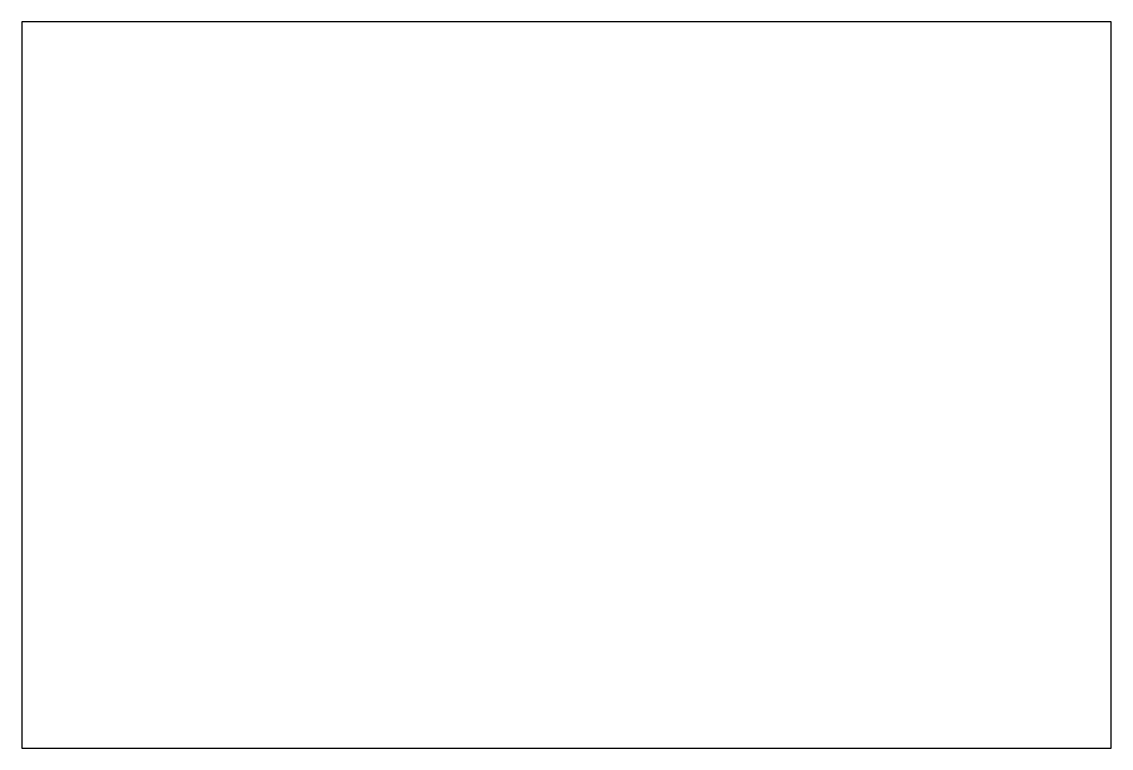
# Model space of a CAD drawing. Header units: millimetres. Extents: x 10 to 1210, y 10 to 810.
import ezdxf

# ---------------------------------------------------------------- set-up
doc = ezdxf.new("R2010")
doc.units = ezdxf.units.MM
doc.layers.add('CUT_OUTER', color=7, linetype='Continuous')

msp = doc.modelspace()

# ---------------------------------------------------------------- linework, layer by layer
at = {"layer": 'CUT_OUTER'}
msp.add_lwpolyline([(10, 10), (1210, 10), (1210, 810), (10, 810)], close=True, dxfattribs=at)

doc.saveas('drawing.dxf')
